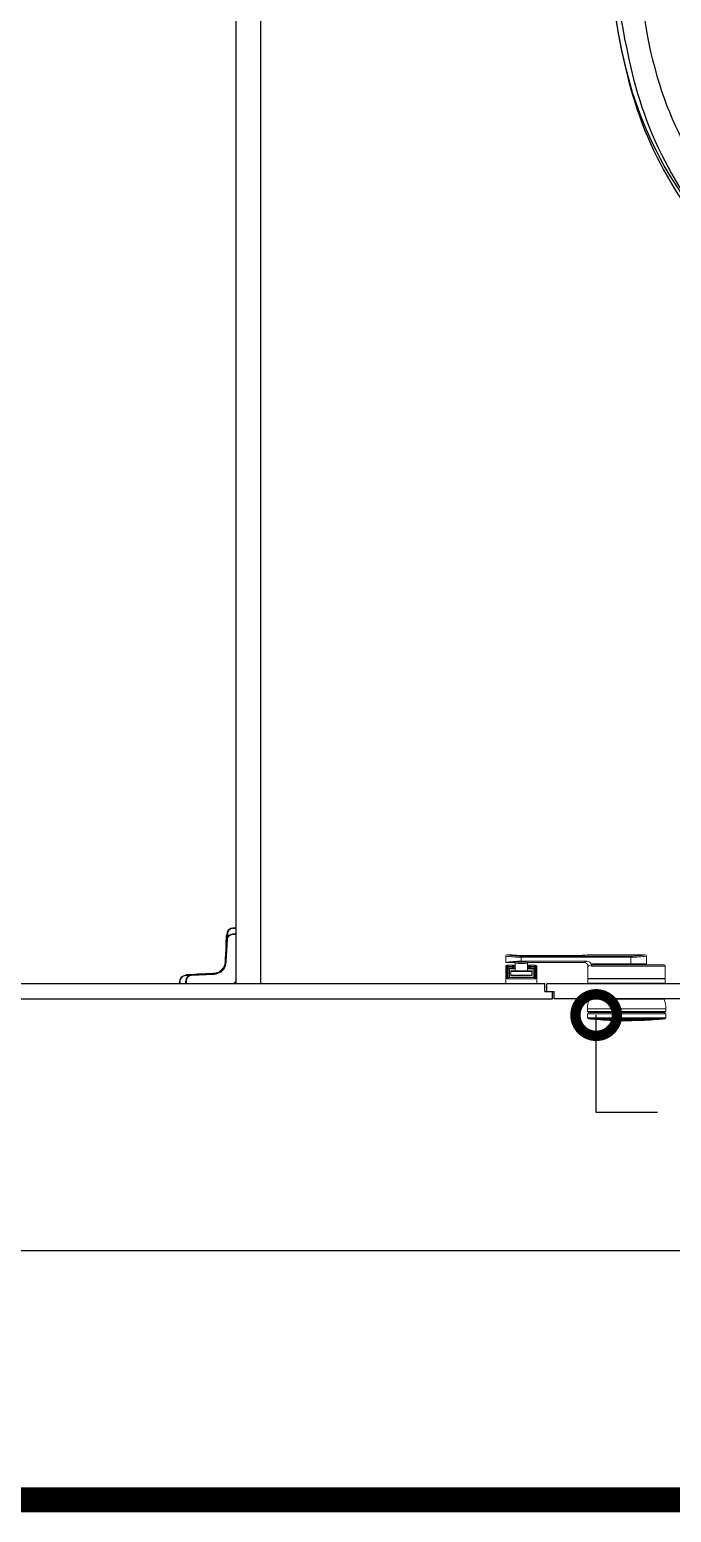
# Model space of a CAD drawing. Extents: x -256 to 8104, y -176 to 5714.
# Drawn here: x 3633 to 3890, y 2764 to 3359 of the extents above; entities that cross this region are included whole.
import ezdxf

# ---------------------------------------------------------------- set-up
doc = ezdxf.new("R2010")
doc.units = 0
doc.header["$LTSCALE"] = 30
doc.layers.get('0').update_dxf_attribs({"linetype": 'CONTINUOUS'})
for name, color, linetype in [('0_toilet', 6, 'CONTINUOUS'), ('HAT', 8, 'CONTINUOUS'), ('경첩', 4, 'CONTINUOUS'), ('부자재', 4, 'CONTINUOUS'), ('잠금쇠(회전형)', 4, 'CONTINUOUS'), ('치수', 1, 'CONTINUOUS'), ('해치', 8, 'CONTINUOUS')]:
    doc.layers.add(name, color=color, linetype=linetype)

# ---------------------------------------------------------------- blocks, each defined once
blk = doc.blocks.new('_DOTSMALL')
at = {"color": 0, "linetype": 'ByBlock', "const_width": 0.5}
blk.add_lwpolyline([(-0.0625, 0, 1), (0.0625, 0, 1)], format="xyb", close=True, dxfattribs=at)
blk = doc.blocks.new('A$C63EC304E')
at = {"layer": '치수', "color": 1, "xscale": 2.5, "yscale": 2.5, "zscale": 2.5, "rotation": 234.3098741996962}
blk.add_blockref('_DOTSMALL', (0.3122711487351353, 0.3122689042671141), dxfattribs=at)
blk = doc.blocks.new('A$C2BC9653E')
at = {"layer": '치수', "xscale": 0.3333333333333333, "yscale": 0.3333333333333333, "zscale": 0.3333333333333333}
blk.add_blockref('A$C63EC304E', (7.59378804105e-05, 7.69076509641e-05), dxfattribs=at)
blk = doc.blocks.new('A$C7FC71301')
at = {"layer": '치수', "rotation": 180}
blk.add_blockref('A$C2BC9653E', (0.2083304700627195, 0.2083319399498578), dxfattribs=at)
blk = doc.blocks.new('A$C4A20372B')
at = {"layer": '치수'}
blk.add_blockref('A$C7FC71301', (0, 0), dxfattribs=at)
blk = doc.blocks.new('A$C566469F5')
at = {"layer": '치수'}
blk.add_blockref('A$C4A20372B', (1.4837169147e-06, -7.523958629e-07), dxfattribs=at)
blk = doc.blocks.new('A$C7E317CD4')
at = {"layer": '해치', "xscale": 2, "yscale": 2, "zscale": 2}
blk.add_blockref('A$C566469F5', (-7.38963099138e-05, -7.19324398233e-05), dxfattribs=at)
blk = doc.blocks.new('A$C601D7F27')
at = {"layer": '치수'}
blk.add_blockref('A$C7E317CD4', (7.25629724911e-05, 7.2882110544e-05), dxfattribs=at)
blk = doc.blocks.new('A$C38802C08')
at = {"layer": '치수'}
blk.add_blockref('A$C601D7F27', (2.970571586e-06, 3.044569894e-06), dxfattribs=at)
blk = doc.blocks.new('A$C10E41893')
at = {"layer": '부자재'}
for p, q in [((6.5, 0), (6.5, 195.9669753324124)), ((123.2621144377626, 195.9669753324124), (6.5, 195.9669753324124)), ((123.2621144377626, 192.4669753324706), (6.5, 192.4669753324706)), ((54.79902413813397, 0), (54.79902413813397, 177.4669753324706)), ((61.37327976617962, 0), (61.37327976617962, 177.4669753324706)), ((6.5, 0), (6.5, -195.9669753324124)), ((54.79902413813397, 0), (54.79902413813397, -177.4669753324124)), ((61.37327976617962, 0), (61.37327976617962, -177.4669753324124)), ((123.2621144377626, -192.4669753324124), (6.5, -192.4669753324124)), ((123.2621144377626, -195.9669753324124), (6.5, -195.9669753324124))]:
    blk.add_line(p, q, dxfattribs=at)
for points in [[(122.6904040486552, 195.9669753324124, -0.0125375500121103), (123.3422533059493, 195.9659047683817), (334.6025908761658, 190.320502096205, -0.0553953832027994), (444.6700217248872, 175.1020408163313, -0.1542758597450049), (576.9039215520024, 93.26086956518702, -0.1795036793517894), (611.5, 0, -0.1795036793517895)], [(122.7724065799266, 192.4679360950249, -0.0125375500121151), (123.2487579598092, 192.4671537597897), (334.5090955304913, 186.8217510876711, -0.0553953832027992), (443.8106496236287, 171.7091836734908, -0.1542758597450061), (574.2506787171587, 90.97826086956775, -0.1795036793517883), (607.9999999995343, 0, -0.1795036793517883)], [(571.9985382948071, 51.4250000002794), (588.8365073762834, 51.4250000002794), (588.8365073762834, 59.58315966045484, 0.0211847426774149), (583.31606008159, 70.6513642766513, 0.1060844823236631), (528.4138222401962, 133.7050873585977, 0.0857327544056194), (452.637027929537, 172.3850066973828, 0.0753726839678622), (358.7215217207558, 186.6232221280225, 0.0753726839679117), (264.8060155119747, 172.3850066973828, 0.0857327544055721), (189.0292212013155, 133.7050873585977, 0.0073369806069493), (184.4017749521881, 130.1308013400994), (184.4017749521881, 121.972641679924), (204.6652385946363, 121.972641679924)], [(156.6999999992549, -71.99359962111339, 0.089162345265128), (200.2419665078633, -118.7396490848623, 0.0857327544056129), (270.3487078445032, -154.525315721985, 0.0753726839678676), (358.7215217207558, -167.9232221278362, 0.0753726839678696), (447.0943355970085, -154.525315721985, 0.085732754405618), (517.2010769336484, -118.7396490848623, 0.1060844823236804), (566.9505081996322, -61.6037838482298, 0.1269309916654768), (582.8454580614343, 4.656613e-10, 0.1269309916654696), (566.9505081996322, 61.60378384916112, 0.1060844823236745), (517.2010769336484, 118.7396490857936, 0.0857327544056102), (447.0943355970085, 154.5253157229163, 0.07537268396787), (358.7215217207558, 167.9232221287675, 0.0753726839678754), (270.3487078445032, 154.5253157229163, 0.0857327544056175), (200.2419665078633, 118.7396490857936, 0.0891623452651338), (156.6999999992549, 71.99359962204471)], [(588.8365073762834, -51.42499999934807, 0.090214025394067), (598.191153332591, 4.656613e-10, 0.0902140253940622), (588.8365073762834, 51.4250000002794, 0.106084482323663)], [(122.6904040486552, -195.9669753324124, 0.0125375500121103), (123.3422533059493, -195.9659047683817), (334.6025908761658, -190.3205020962632, 0.0553953832027994), (444.6700217248872, -175.1020408163313, 0.1542758597450049), (576.9039215520024, -93.26086956524523, 0.1795036793517894), (611.5, 0, 0.1795036793517895)], [(122.7724065799266, -192.4679360950249, 0.0125375500121151), (123.2487579598092, -192.4671537597897), (334.5090955304913, -186.8217510876129, 0.0553953832027992), (443.8106496236287, -171.7091836734908, 0.154275859745006), (574.2506787171587, -90.97826086956775, 0.1795036793517883), (607.9999999995343, 0, 0.1795036793517883)], [(571.9985382948071, -51.42499999934807), (588.8365073762834, -51.42499999934807), (588.8365073762834, -59.58315965952352, -0.0211847426774149), (583.31606008159, -70.6513642766513, -0.1060844823236631), (528.4138222401962, -133.7050873576663, -0.0857327544056194), (452.637027929537, -172.3850066964515, -0.0753726839678622), (358.7215217207558, -186.6232221280225, -0.0753726839679117), (264.8060155119747, -172.3850066964515, -0.0857327544055721), (189.0292212013155, -133.7050873576663, -0.0073369806069493), (184.4017749521881, -130.1308013391681), (184.4017749521881, -121.9726416789927), (204.6652385946363, -121.9726416789927)]]:
    blk.add_lwpolyline(points, format="xyb", dxfattribs=at)
blk.add_lwpolyline([(137.9999999995343, -60.77499999990687), (119.2999999998137, -60.77499999990687), (119.2999999998137, -79.47500000009313), (156.6999999992549, -79.47500000009313), (156.6999999992549, -60.77499999990687), (137.9999999995343, -60.77499999990687), (147.3499999996275, -60.77499999990687), (147.3499999996275, 60.77499999990687), (137.9999999995343, 60.77499999990687), (156.6999999992549, 60.77499999990687), (156.6999999992549, 79.47500000009313), (119.2999999998137, 79.47500000009313), (119.2999999998137, 60.77499999990687), (137.9999999995343, 60.77499999990687), (137.9999999995343, -60.77499999990687), (119.2999999998137, -60.77499999990687)], dxfattribs=at)
for centre, start, end in [((39.79902413813397, 177.4669753324706), 0, 90), ((46.37327976617962, 177.4669753324706), 0, 90), ((39.79902413813397, -177.4669753324124), 270, 0), ((46.37327976617962, -177.4669753324124), 270, 0)]:
    blk.add_arc(centre, 15, start, end, dxfattribs=at)
blk = doc.blocks.new('CRAYON_32', base_point=(118355.5648458949, -6689.852634188661))
at = {"color": 8}
blk.add_line((120839.7228101328, -3820.608669679898), (122802.3096692764, -3820.608669679898), dxfattribs=at)
at = {"color": 8, "const_width": 10}
blk.add_lwpolyline([(118403.0017349796, -3920.608669679898), (124187.547533439, -3920.608669679898)], dxfattribs=at)
at = {"layer": '0_toilet'}
for p, q in [((122070.7481493344, -2988.798252696541), (122070.7481493344, -3713.798252696541)), ((122080.8481493343, -3713.80825269655), (122080.8481493343, -2988.80825269655)), ((122194.7731993342, -3713.798252696541), (121965.7981493345, -3713.798252696541)), ((122194.7731993342, -3716.798252696541), (122194.7731993342, -3713.798252696541)), ((122474.3981493343, -3713.798252696541), (122195.5230993344, -3713.798252696541)), ((122195.5230993344, -3716.798252696541), (122195.5230993344, -3713.798252696541)), ((121965.7981493345, -3719.798252696308), (122197.7731993345, -3719.798252696308)), ((122194.7731993342, -3716.798252696541), (122198.5230993344, -3716.798252696541)), ((122197.7731993345, -3719.798252696308), (122197.7731993345, -3716.798252696541)), ((122198.5230993344, -3719.798252696308), (122198.5230993344, -3716.798252696541)), ((122474.3981493343, -3719.798252696308), (122198.5230993344, -3719.798252696308))]:
    blk.add_line(p, q, dxfattribs=at)
at = {"layer": '경첩', "color": 4, "linetype": 'Continuous', "lineweight": 15}
for p, q in [((122067.1426084474, -3696.037620542708), (122066.7197073141, -3705.010742041419)), ((122066.9587078657, -3694.629238433341), (122066.8314044517, -3697.330362609724)), ((122066.9587078657, -3694.629238433341), (122067.1977206287, -3694.868251196245)), ((122066.9694301239, -3705.022511419046), (122067.3923312574, -3696.049389920334)), ((122067.068770729, -3694.032194818972), (122067.229546715, -3694.192969686488)), ((122067.2604328673, -3693.537620542708), (122067.1426084474, -3696.037620542708)), ((122067.4419860509, -3694.995808861355), (122067.5101556773, -3693.549389920334)), ((122069.4900028598, -3693.798252696541), (122069.4900028598, -3694.048252696308)), ((122070.7481493344, -3693.798252696541), (122069.4900028598, -3693.798252696541)), ((122069.4900028598, -3694.048252696308), (122070.7481493344, -3694.048252696308)), ((122069.4981497866, -3693.798252827625), (122069.4981497866, -3693.698252997498)), ((122069.4981497866, -3693.698252997498), (122070.7481495258, -3693.698252997498)), ((122069.6078272797, -3691.548252696308), (122069.6078272797, -3691.298252696541)), ((122070.7481493344, -3691.298252696541), (122069.6078272797, -3691.298252696541)), ((122069.6078272797, -3691.548252696308), (122070.7481493344, -3691.548252696308)), ((122070.7481493344, -3691.548252696308), (122070.7481493344, -3691.298252696541)), ((122070.7481495258, -3693.698252997498), (122070.7481493344, -3691.548252696308)), ((122070.7481493344, -3694.048252696308), (122070.7481493344, -3693.798252696541)), ((122070.7481493344, -3694.048252696308), (122070.7481493344, -3712.298252696308)), ((122066.6003046711, -3702.233838363687), (122066.5804023076, -3702.65612237076)), ((122066.6003046711, -3702.233838363687), (122066.839317434, -3702.472852057914)), ((122066.7359266583, -3699.35620527635), (122066.6006669555, -3702.226149364511)), ((122066.6006669555, -3702.226149364511), (122066.8396797184, -3702.465162127415)), ((122066.7359266583, -3699.35620527635), (122066.9749398869, -3699.595218039254)), ((122066.7836657878, -3698.343283943037), (122066.7518397015, -3699.018565452794)), ((122066.7518397015, -3699.018565452794), (122066.9908524644, -3699.257578215698)), ((122066.7836657878, -3698.343283943037), (122067.0226785508, -3698.582296705941)), ((122066.7995783654, -3698.005644119481), (122067.0385915939, -3698.244656882385)), ((122066.8314044517, -3697.330362609724), (122067.0704172146, -3697.569375372628)), ((122065.4967480066, -3707.662967892035), (122065.6749965776, -3707.841216101448)), ((122065.6452477132, -3707.457914207733), (122065.8249446344, -3707.637611291508)), ((122065.9124782292, -3707.018037943306), (122066.0967418146, -3707.202300875584)), ((122066.0303949303, -3706.782401253839), (122066.2179036219, -3706.969909816186)), ((122066.1953881429, -3706.381709040978), (122066.3897400875, -3706.576060949961)), ((122066.552552503, -3706.067122033934), (122066.3466165927, -3705.86118612359)), ((122066.3504630208, -3705.856980501811), (122066.5565781449, -3706.063095926444)), ((122066.4217744446, -3705.486106645918), (122066.6384805147, -3705.702812857131)), ((122066.4500143532, -3705.264346189002), (122066.6741366651, -3705.488468966583)), ((122066.5004897085, -3704.351717121104), (122066.4699847032, -3704.998972340624)), ((122066.5051896278, -3704.251992031137), (122066.5004897085, -3704.351717121104)), ((122066.5004897085, -3704.351717121104), (122066.7395024714, -3704.590729884009)), ((122066.521102671, -3703.914351276259), (122066.5051896278, -3704.251992031137)), ((122066.5051896278, -3704.251992031137), (122066.7442023907, -3704.491004794041)), ((122066.5258025904, -3703.814626186291), (122066.521102671, -3703.914351276259)), ((122066.521102671, -3703.914351276259), (122066.7601154339, -3704.153364039163)), ((122066.5691505339, -3702.89486970673), (122066.5258025904, -3703.814626186291)), ((122066.5258025904, -3703.814626186291), (122066.7648153533, -3704.053638949196)), ((122066.5691505339, -3702.89486970673), (122066.8081632969, -3703.133882469634)), ((122066.5804023076, -3702.65612237076), (122066.8194155362, -3702.895135133664)), ((122048.4981493344, -3712.657930641805), (122048.2481493344, -3712.657930641805)), ((122048.2481493344, -3712.657930641805), (122048.2481493344, -3713.798252696541)), ((122048.2481493344, -3713.798252696541), (122048.4981493344, -3713.798252696541)), ((122048.4981493344, -3713.798252696541), (122048.4981493344, -3712.657930641805)), ((122048.4981493344, -3713.798252696541), (122050.6481492114, -3713.79825261342)), ((122052.9875171806, -3710.192711809321), (122050.4875171806, -3710.310536229188)), ((122050.4992865584, -3710.560259039418), (122051.9457050752, -3710.492089836995)), ((122050.6481492114, -3713.79825261342), (122050.6481492114, -3712.54825264136)), ((122050.6481492114, -3712.54825264136), (122050.7481490415, -3712.54825264136)), ((122050.7481493344, -3712.540106221937), (122050.9981493344, -3712.540106221937)), ((122050.7481493344, -3712.540106221937), (122050.7481493344, -3713.798252696541)), ((122050.7481493344, -3713.798252696541), (122050.9981493344, -3713.798252696541)), ((122050.9820916843, -3710.11887395675), (122051.0680676591, -3710.03289751629)), ((122050.9820916843, -3710.11887395675), (122051.1428668317, -3710.27964956979)), ((122050.9981493344, -3713.798252696541), (122050.9981493344, -3712.540106221937)), ((122069.2481493344, -3713.798252696541), (122050.9981493344, -3713.798252696541)), ((122054.2802588236, -3709.881507772158), (122051.0680676591, -3710.03289751629)), ((122061.9606386793, -3709.769810676013), (122052.9875171806, -3710.192711809321)), ((122052.9992865584, -3710.44243461955), (122061.9724080571, -3710.019533486009)), ((122054.2802588236, -3709.881507772158), (122054.5192720522, -3710.120520535062)), ((122054.9555398677, -3709.849681685815), (122055.1945526306, -3710.088694914381)), ((122055.2931801569, -3709.833769108305), (122055.5321931527, -3710.07278187121)), ((122058.6695851446, -3709.674639607916), (122055.9684614338, -3709.801943021963)), ((122055.9684614338, -3709.801943021963), (122056.2074741967, -3710.040955784867)), ((122058.6695851446, -3709.674639607916), (122058.9085979946, -3709.913652836482)), ((122059.3448660648, -3709.642813987235), (122059.5838789516, -3709.881826750139)), ((122059.6825065361, -3709.626900944064), (122059.9215194154, -3709.865913706968)), ((122061.7083493773, -3709.53142361636), (122060.357787522, -3709.595075323383)), ((122060.357787522, -3709.595075323383), (122060.5968004013, -3709.834088086287)), ((122061.9488693012, -3709.520087866482), (122061.7083493773, -3709.53142361636)), ((122061.7083493773, -3709.53142361636), (122061.9473621402, -3709.770436379264)), ((122062.9546415822, -3709.363502154962), (122063.1570921898, -3709.565952866475)), ((122063.4854325247, -3709.187186303685), (122063.6769534242, -3709.378707203219)), ((122063.7322978915, -3709.080498292248), (122063.9198064957, -3709.268006942372)), ((122064.1929503595, -3708.834043979083), (122064.3746346388, -3709.015727955053)), ((122064.4078108458, -3708.695351074819), (122064.5875079711, -3708.875047954867))]:
    blk.add_line(p, q, dxfattribs=at)
at = {"layer": '경첩', "color": 4, "linetype": 'Continuous', "lineweight": 15, "flags": 128}
for points in [[(122066.9827941958, -3694.118171445231), (122066.9778116201, -3694.223893321256), (122066.9719522041, -3694.348213709096), (122066.9654855658, -3694.485427326659), (122066.9587078657, -3694.629238433341)], [(122066.9827941958, -3694.118171445231), (122067.002284449, -3694.098680726389), (122067.0194999468, -3694.08146615992), (122067.0343042505, -3694.066661856274), (122067.0465800133, -3694.054385162095), (122067.0562303778, -3694.044734797577), (122067.0631789756, -3694.037787131171), (122067.0673699271, -3694.033596179585), (122067.0687706363, -3694.032195470433)], [(122067.142608684, -3696.037619820933), (122067.1474068579, -3696.037847063641), (122067.161617909, -3696.038515753249), (122067.1846942198, -3696.039603538017), (122067.2157501024, -3696.041067577104), (122067.2535925325, -3696.042851991157), (122067.2967667845, -3696.04488599966), (122067.34361231, -3696.047093234162), (122067.3923316565, -3696.049389875631)], [(122067.5101560694, -3693.549390397171), (122067.4614367228, -3693.547093755702), (122067.4145911973, -3693.5448865212), (122067.3714169454, -3693.542850650052), (122067.3335754466, -3693.541068098644), (122067.3025186327, -3693.539604059557), (122067.2794423219, -3693.53851627479), (122067.2652312708, -3693.537847585181), (122067.2604330969, -3693.537620342473)], [(122066.6006669555, -3702.226149364511), (122066.6006269087, -3702.227004318635), (122066.6003046711, -3702.233838363687)], [(122066.8314044517, -3697.330362609724), (122066.8251953241, -3697.462103775839), (122066.8192250807, -3697.588780409793), (122066.813722827, -3697.705529145102), (122066.808899973, -3697.807857281665), (122066.8049423177, -3697.891838363508), (122066.802001201, -3697.954240701298), (122066.8001902443, -3697.992667070727), (122066.7995783654, -3698.005644119481)], [(122066.3504629549, -3705.856980270843), (122066.3502515447, -3705.857884585063), (122066.3503535245, -3705.85744965742)], [(122066.4500143532, -3705.264346189002), (122066.4302852158, -3705.427391900818), (122066.4217743244, -3705.486106201212)], [(122066.5804023076, -3702.65612237076), (122066.5768819083, -3702.730822823147), (122066.57312635, -3702.810503057341), (122066.5691505339, -3702.89486970673)], [(122066.71970721, -3705.010742395322), (122066.7245058496, -3705.010967775385), (122066.7387164351, -3705.011638327638), (122066.7617932115, -3705.012725181083), (122066.7928495598, -3705.01418922017), (122066.8306915243, -3705.015972702901), (122066.8738653105, -3705.018007642726), (122066.9207117673, -3705.020214877228), (122066.9694301825, -3705.022511518697)], [(122050.4992866111, -3710.560258924166), (122050.4969909009, -3710.511540508966), (122050.4947827351, -3710.46469405214), (122050.4927477953, -3710.421520265887), (122050.4909643125, -3710.383678301374), (122050.4895002734, -3710.35262195314), (122050.48841342, -3710.329545176725), (122050.4877428677, -3710.31533459122), (122050.4875174877, -3710.310536417315)], [(122052.9875169661, -3710.192712004433), (122052.9877432775, -3710.197510178338), (122052.9884128985, -3710.211720763842), (122052.9895006832, -3710.234797540257), (122052.9909642566, -3710.265853888492), (122052.9927477394, -3710.303695853005), (122052.9947826792, -3710.346869639258), (122052.9969903794, -3710.393716096083), (122052.9992865552, -3710.442434511284)], [(122054.9555398677, -3709.849681685815), (122054.9425646816, -3709.850293564747), (122054.9041373808, -3709.852104521493), (122054.8417345774, -3709.855045638184), (122054.7577548925, -3709.859003293465), (122054.6554248933, -3709.863826147417), (122054.5386780207, -3709.869328401188), (122054.4119995241, -3709.875298644553), (122054.2802588236, -3709.881507772158)], [(122055.9684614338, -3709.801943021963), (122055.8512000055, -3709.807469490121), (122055.7375015844, -3709.812828320215), (122055.6308209118, -3709.817856065134), (122055.5343989902, -3709.822400453637), (122055.451166226, -3709.826323184321), (122055.3836509273, -3709.829505047898), (122055.3339050305, -3709.831849652479), (122055.3034396064, -3709.833285286228), (122055.2931801569, -3709.833769108305)], [(122059.3448660648, -3709.642813987235), (122059.3318907297, -3709.643425400506), (122059.2934633635, -3709.645236357252), (122059.2310607056, -3709.648177473943), (122059.1470808496, -3709.652135594885), (122059.0447511123, -3709.656958448837), (122058.928003963, -3709.662460702608), (122058.8013259032, -3709.668430945973), (122058.6695851446, -3709.674639607916)], [(122060.357787522, -3709.595075323383), (122060.2260467051, -3709.601283985327), (122060.0993686742, -3709.607254228691), (122059.9826215105, -3709.612756482462), (122059.8802917441, -3709.617579336415), (122059.7963118846, -3709.621537457357), (122059.7339092264, -3709.624478574048), (122059.6954818675, -3709.626289530794), (122059.6825065361, -3709.626900944064)], [(122061.9606386092, -3709.769810530494), (122061.9608649206, -3709.774609170059), (122061.9615345415, -3709.788819755564), (122061.9626220935, -3709.811896531979), (122061.9640858997, -3709.842952880214), (122061.9658693824, -3709.880794844727), (122061.9679040894, -3709.92396863098), (122061.9701120224, -3709.970815087805), (122061.9724079654, -3710.019533503006)]]:
    blk.add_lwpolyline(points, dxfattribs=at)
at = {"layer": '경첩', "color": 4, "linetype": 'Continuous', "lineweight": 15}
for centre, radius, start, end in [((122069.4900028598, -3696.148252696401), 2.350000000000009, 90, 177.3016598913354), ((122069.6078272797, -3693.648252696401), 2.350000000000009, 90, 177.3016598913354), ((122069.4900028598, -3696.148252696401), 2.100000000000009, 90, 177.3016598913734), ((122069.6078272797, -3693.648252696401), 2.100000000000009, 90, 177.3016598913734), ((122061.7252511177, -3704.775354480042), 5.000000000000005, 272.6983401086327, 357.3016598913521), ((122061.7252511177, -3704.775354480042), 5.250000000000003, 272.6983401085531, 357.3016598913659), ((122061.7252511177, -3704.775354480042), 4.750000000000067, 304.3848921503991, 322.5608431768225), ((122061.7239990509, -3704.774435870719), 4.751552289357422, 322.5612299669144, 325.6144910977911), ((122061.7252511177, -3704.775354480042), 4.750000000000005, 325.6151078500557, 331.8264488914878), ((122061.7252511177, -3704.775354480042), 4.750000000000007, 335.0051900891578, 340.2339770533575), ((122061.7252511177, -3704.775354480042), 4.750000000000002, 340.2339770533575, 346.7568638573546), ((122061.7252511177, -3704.775354480042), 4.750000000000005, 346.8376691045136, 351.3943969407321), ((122061.7252511177, -3704.775354480042), 4.750000000000018, 354.0911786150614, 357.3016598913479), ((122050.5981493343, -3712.657930641805), 2.350000000000001, 92.69834010881014, 180), ((122050.5981493343, -3712.657930641805), 2.099999999999994, 92.69834010903023, 180), ((122053.0981493343, -3712.540106221937), 2.350000000000009, 92.69834010881014, 180), ((122053.0981493343, -3712.540106221937), 2.100000000000009, 92.69834010903023, 180), ((122061.7252511177, -3704.775354480042), 4.75, 272.6983401083692, 285.0000000009831), ((122061.7253292063, -3704.77558810068), 4.749753929807115, 284.9998193987359, 291.750606173351), ((122061.7252511177, -3704.775354480042), 4.750000000000005, 294.9948099108916, 301.2997665131475), ((122061.7265595735, -3704.77740162322), 4.747571183647819, 301.2991077858229, 304.3858141570886), ((122069.2481493344, -3712.298252696308), 1.5, 270, 0)]:
    blk.add_arc(centre, radius, start, end, dxfattribs=at)
at = {"layer": '잠금쇠(회전형)', "linetype": 'Continuous', "lineweight": 15}
for p, q in [((122181.367983757, -3702.198252696215), (122179.5230993344, -3702.198252696215)), ((122235.0230993346, -3702.198252696215), (122211.678214912, -3702.198252696215)), ((122179.0230993344, -3702.698252696215), (122179.0230993344, -3705.198252696215)), ((122179.0230993344, -3705.198252696215), (122182.2901348925, -3705.198542991091)), ((122179.0230993344, -3706.798252696541), (122179.0230993344, -3713.798252696541)), ((122179.4242853783, -3706.798252696541), (122179.0230993344, -3706.798252696541)), ((122179.4242853783, -3711.798252696541), (122179.4242853783, -3706.798252696541)), ((122179.4242853783, -3706.798252696541), (122179.8921904945, -3706.798252696541)), ((122179.5230993344, -3706.298252696541), (122179.8921904945, -3706.298252696541)), ((122179.8921904945, -3706.798252696541), (122179.8921904945, -3706.298252696541)), ((122179.8921904945, -3706.298252696541), (122181.7730993344, -3706.298252696541)), ((122179.8921904945, -3706.798252696541), (122179.8921904945, -3711.337716225206)), ((122181.7730993344, -3706.798252696541), (122179.8921904945, -3706.798252696541)), ((122180.0230993346, -3707.298252696308), (122181.7730993344, -3707.298252696308)), ((122180.0230993346, -3711.304134513854), (122180.0230993346, -3707.298252696308)), ((122180.5230993344, -3707.798252696308), (122180.0230993346, -3707.298252696308)), ((122180.5230993344, -3707.798252696308), (122180.5230993344, -3711.298252696541)), ((122181.7730993344, -3707.798252696308), (122180.5230993344, -3707.798252696308)), ((122181.7730993344, -3706.798252696541), (122181.7730993344, -3706.298252696541)), ((122181.7730993344, -3706.298252696541), (122182.7730993344, -3706.298252696541)), ((122181.7730993344, -3707.298252696308), (122181.7730993344, -3706.798252696541)), ((122182.2730993346, -3706.798252696541), (122181.7730993344, -3706.798252696541)), ((122181.7730993344, -3707.298252696308), (122181.7730993344, -3707.798252696308)), ((122181.7730993344, -3707.298252696308), (122182.2730993346, -3707.298252696308)), ((122182.7730993344, -3707.798252696308), (122181.7730993344, -3707.798252696308)), ((122182.2730993346, -3706.798252696541), (122182.2730993346, -3707.298252696308)), ((122182.7730993344, -3706.798252696541), (122182.2730993346, -3706.798252696541)), ((122182.2730993346, -3707.298252696308), (122182.7730993344, -3707.298252696308)), ((122182.2905790167, -3705.196955855607), (122182.2906037615, -3705.196954025558)), ((122182.7730993344, -3705.69693936235), (122182.7730993344, -3708.548252696308)), ((122207.7730993344, -3702.392055604511), (122185.2730993344, -3702.392055604511)), ((122185.2730993344, -3702.392055604511), (122185.2730993344, -3702.39329594271)), ((122207.7730993344, -3702.39329594271), (122185.2730993344, -3702.39329594271)), ((122185.2730993344, -3702.632059078567), (122229.2730993344, -3702.632059078567)), ((122185.2730993344, -3703.126541667987), (122185.2730993344, -3702.632059078567)), ((122185.2730993344, -3703.126541667987), (122185.2730993344, -3704.698252696215)), ((122229.2730993344, -3703.126541667987), (122185.2730993344, -3703.126541667987)), ((122211.7287681431, -3704.698252696215), (122185.2730993344, -3704.698252696215)), ((122187.7730993344, -3708.548252696308), (122187.773099391, -3705.698013096486)), ((122187.7730993344, -3706.298252696541), (122188.7730993346, -3706.298252696541)), ((122188.2730993344, -3706.798252696541), (122187.7730993344, -3706.798252696541)), ((122187.7730993344, -3707.298252696308), (122188.2730993344, -3707.298252696308)), ((122188.7730993346, -3707.798252696308), (122187.7730993344, -3707.798252696308)), ((122188.7730993346, -3706.798252696541), (122188.2730993344, -3706.798252696541)), ((122188.2730993344, -3707.298252696308), (122188.2730993344, -3706.798252696541)), ((122188.2730993344, -3707.298252696308), (122188.7730993346, -3707.298252696308)), ((122188.2733718557, -3705.198252770721), (122195.535323956, -3705.198252696215)), ((122188.7730993346, -3706.298252696541), (122188.7730993346, -3706.798252696541)), ((122188.7730993346, -3706.298252696541), (122190.654008174, -3706.298252696541)), ((122190.654008174, -3706.798252696541), (122188.7730993346, -3706.798252696541)), ((122188.7730993346, -3706.798252696541), (122188.7730993346, -3707.298252696308)), ((122188.7730993346, -3707.298252696308), (122190.5230993344, -3707.298252696308)), ((122188.7730993346, -3707.298252696308), (122188.7730993346, -3707.798252696308)), ((122190.0230993346, -3707.798252696308), (122188.7730993346, -3707.798252696308)), ((122190.5230993344, -3707.298252696308), (122190.0230993346, -3707.798252696308)), ((122190.0230993346, -3711.298252696541), (122190.0230993346, -3707.798252696308)), ((122190.5230993344, -3707.298252696308), (122190.5230993344, -3711.304134513854)), ((122190.654008174, -3706.298252696541), (122190.654008174, -3706.798252696541)), ((122190.654008174, -3706.298252696541), (122191.0230993346, -3706.298252696541)), ((122190.654008174, -3711.337716225206), (122190.654008174, -3706.798252696541)), ((122190.654008174, -3706.798252696541), (122191.1219132908, -3706.798252696541)), ((122191.1219132908, -3706.798252696541), (122191.1219132908, -3711.798252696541)), ((122191.5230993344, -3706.798252696541), (122191.1219132908, -3706.798252696541)), ((122191.5230993344, -3713.798252696541), (122191.5230993344, -3706.798252696541)), ((122197.5230993346, -3705.198252696215), (122210.4574725632, -3705.198252696215)), ((122207.7730993344, -3702.392055604511), (122207.7730993344, -3702.39329594271)), ((122210.4574725632, -3705.19228769899), (122210.4583584615, -3705.19194707195)), ((122212.0230993344, -3706.772948379299), (122212.0230993344, -3711.698252696448)), ((122213.3483928309, -3706.190125132349), (122213.3266781037, -3706.003700797117)), ((122243.0230993344, -3706.698252696448), (122213.4699622604, -3706.698252696448)), ((122214.1276710098, -3706.198252696448), (122214.1276710098, -3705.698252696681)), ((122214.1276710098, -3705.698252696681), (122229.2730993344, -3705.698252696681)), ((122214.1276710098, -3706.198252696448), (122242.5230993346, -3706.198252696448)), ((122229.2730993344, -3702.632059078567), (122229.2730993344, -3703.126541667987)), ((122229.2730993344, -3705.698252696681), (122229.2730993344, -3703.126541667987)), ((122229.2730993344, -3706.198252696448), (122229.2730993344, -3705.698252696681)), ((122229.2730993344, -3705.698252696681), (122235.5230993344, -3705.698252696681)), ((122235.5230993344, -3705.698252696681), (122235.5230993344, -3702.698252696215)), ((122243.0230993344, -3711.698252696448), (122243.0230993344, -3706.698252696448)), ((122179.0230993344, -3713.798252696541), (122191.5230993344, -3713.798252696541)), ((122191.1219132908, -3711.798252696541), (122179.4242853783, -3711.798252696541)), ((122179.8921904945, -3711.337716225206), (122180.0230993346, -3711.304134513854)), ((122180.0230993346, -3711.304134513854), (122180.104810744, -3711.298252696541)), ((122180.104810744, -3711.298252696541), (122190.441387925, -3711.298252696541)), ((122181.0230993346, -3708.798252696541), (122181.0230993346, -3710.298252696308)), ((122188.1698247427, -3708.798252696541), (122181.0230993346, -3708.798252696541)), ((122181.0230993346, -3710.298252696308), (122188.1698247427, -3710.298252696308)), ((122181.2730993346, -3708.548252696308), (122187.9994291304, -3708.548252696308)), ((122187.9994291304, -3710.548252696541), (122181.2730993346, -3710.548252696541)), ((122187.9994291304, -3708.548252696308), (122189.2730993344, -3708.548252696308)), ((122189.2730993344, -3710.548252696541), (122187.9994291304, -3710.548252696541)), ((122189.5230993344, -3708.798252696541), (122188.1698247427, -3708.798252696541)), ((122188.1698247427, -3710.298252696308), (122189.5230993344, -3710.298252696308)), ((122189.5230993344, -3710.298252696308), (122189.5230993344, -3708.798252696541)), ((122190.441387925, -3711.298252696541), (122190.5230993344, -3711.304134513854)), ((122190.5230993344, -3711.304134513854), (122190.654008174, -3711.337716225206)), ((122243.0230993344, -3711.698252696448), (122212.0230993344, -3711.698252696448)), ((122212.0230993344, -3711.798252696541), (122212.0230993344, -3713.548252696308)), ((122212.0230993344, -3711.798252696541), (122243.0230993344, -3711.798252696541)), ((122212.0230993344, -3713.548252696308), (122243.0230993344, -3713.548252696308)), ((122242.7730993344, -3713.798252696541), (122212.2730993346, -3713.798252696541)), ((122219.7730993346, -3711.698252696448), (122219.7730993346, -3711.798252696541)), ((122235.2730993344, -3711.798252696541), (122235.2730993344, -3711.698252696448)), ((122239.9166352648, -3711.798252696541), (122239.9166352648, -3711.698252696448)), ((122242.0037013541, -3711.798252696541), (122242.0037013541, -3711.698252696448)), ((122242.0230993344, -3711.798252696541), (122242.0230993344, -3711.698252696448)), ((122243.0230993344, -3713.548252696308), (122243.0230993344, -3711.798252696541)), ((122242.5602670926, -3719.89523050808), (122212.4859315762, -3719.89523050808)), ((122212.6262478176, -3719.798252696308), (122227.5230993346, -3719.798252696308)), ((122227.5230993346, -3719.798252696308), (122242.4199508517, -3719.798252696308)), ((122211.7730993344, -3723.798252696541), (122211.7730993344, -3724.798252696308)), ((122243.2730993344, -3723.798252696541), (122211.7730993344, -3723.798252696541)), ((122243.2730993344, -3724.798252696308), (122211.7730993344, -3724.798252696308)), ((122211.7730993344, -3725.798252696774), (122211.7730993344, -3727.34426306877)), ((122243.2730993344, -3725.798252696075), (122211.7730993344, -3725.798252696774)), ((122242.7730993344, -3725.298252696308), (122212.2730993346, -3725.298252696308)), ((122242.7730993344, -3725.298252696308), (122212.2730993346, -3725.298252696308)), ((122243.2730993344, -3724.798252696308), (122243.2730993344, -3723.798252696541)), ((122243.2730993344, -3727.34426306877), (122243.2730993344, -3725.798252696075)), ((122211.7730993344, -3727.34426306877), (122227.5230993346, -3727.34426306877)), ((122227.5230993346, -3727.84200976174), (122212.2256838358, -3727.84200976174)), ((122215.3886964591, -3728.111941871836), (122227.5230993346, -3728.111941871836)), ((122215.3980993346, -3728.112296029364), (122239.6480993344, -3728.112296029364)), ((122239.3572609135, -3728.133990290013), (122215.6889377555, -3728.133990290013)), ((122221.8560096602, -3728.296463736004), (122221.9365933993, -3728.2954333703)), ((122221.9365933993, -3728.2954333703), (122233.1096052699, -3728.2954333703)), ((122224.8198979098, -3728.384892760913), (122224.8198979098, -3728.2954333703)), ((122225.3464142237, -3728.553580207887), (122229.6997844451, -3728.553580207887)), ((122225.3480993346, -3728.553591566995), (122229.6980993347, -3728.553591566995)), ((122225.7123732189, -3728.2954333703), (122225.7123732189, -3728.402524046038)), ((122225.7123732189, -3728.402524046038), (122229.3338254499, -3728.402524046038)), ((122229.2748240348, -3728.527492491199), (122225.7713746344, -3728.527492491199)), ((122227.5230993346, -3727.34426306877), (122243.2730993344, -3727.34426306877)), ((122242.8205148333, -3727.84200976174), (122227.5230993346, -3727.84200976174)), ((122227.5230993346, -3728.111941871836), (122239.65750221, -3728.111941871836)), ((122229.3338254499, -3728.402524046038), (122229.3338254499, -3728.2954333703)), ((122230.226300759, -3728.2954333703), (122230.226300759, -3728.384892760913)), ((122233.1096052699, -3728.2954333703), (122233.2692521004, -3728.297691799604))]:
    blk.add_line(p, q, dxfattribs=at)
at = {"layer": '잠금쇠(회전형)', "linetype": 'Continuous', "lineweight": 15, "flags": 128}
for points in [[(122185.2730993344, -3702.39329594271), (122184.6225931826, -3702.38790626954), (122183.9720870305, -3702.371740783934), (122183.3759894538, -3702.347474685308), (122182.8177730722, -3702.316565842272), (122182.3441481562, -3702.284144034746), (122181.9419420925, -3702.252152758554), (122181.6462838854, -3702.226029402015), (122181.4469060022, -3702.207167861887), (122181.3611372881, -3702.198745736756), (122181.367983757, -3702.199423435746)], [(122221.8388028256, -3728.348432802965), (122221.6567018649, -3728.331436460509), (122221.5849762419, -3728.317099393249), (122221.6115497914, -3728.305535390178), (122221.7332948974, -3728.298032801036), (122221.8560096602, -3728.296463736004)], [(122225.7713746344, -3728.527492491199), (122225.7597940315, -3728.524619076305), (122225.7486965018, -3728.517186479081), (122225.738496442, -3728.505472243202), (122225.7295747341, -3728.489913791788), (122225.7222645264, -3728.471092097831), (122225.716838791, -3728.44970998624), (122225.713500132, -3728.426565892665), (122225.7123732189, -3728.402524046038)], [(122229.2748240348, -3728.527492491199), (122229.2864046376, -3728.524619076305), (122229.297502167, -3728.517186479081), (122229.307702227, -3728.505472243202), (122229.3166239347, -3728.489913791788), (122229.3239341427, -3728.471092097831), (122229.3293598778, -3728.44970998624), (122229.3326985368, -3728.426565892665), (122229.3338254499, -3728.402524046038)], [(122233.2692521004, -3728.297691799604), (122233.3274402755, -3728.298514953718), (122233.441190625, -3728.306445722372), (122233.4586077656, -3728.318359653136), (122233.377610258, -3728.332904548987), (122233.2073958432, -3728.348432802965)]]:
    blk.add_lwpolyline(points, dxfattribs=at)
at = {"layer": '잠금쇠(회전형)', "linetype": 'Continuous', "lineweight": 15}
for centre, radius, start, end in [((122179.5230993344, -3702.698252696215), 0.5, 90, 180), ((122185.3130097929, -3663.778713857426), 38.85336571948214, 261.4298885872046, 269.9411453484583), ((122207.763388189, -3662.770967029172), 39.62233010393348, 270.0140427790195, 275.6702775204221), ((122229.2381700172, -3663.844737694968), 38.78733711098469, 270.0515968084129, 278.5773692550525), ((122235.0230993346, -3702.698252696215), 0.5, 0, 90), ((122185.3123255933, -3656.736998292289), 46.38955996075477, 262.2081771272764, 269.9515516114855), ((122185.3221288295, -3744.623621385216), 39.92539879368429, 90.07036082122939, 99.07748169604992), ((122179.5230993344, -3706.798252696541), 0.5, 90, 180), ((122179.9087883052, -3706.782720295383), 0.4847518352896801, 91.96218011151876, 181.836183607168), ((122181.7730993344, -3706.798252696541), 0.5, 0, 90), ((122181.7730993344, -3707.298252696308), 0.5, 270, 0), ((122182.2730993346, -3705.698252696681), 0.5000000000043898, 0.4363944802519995, 88.04749097964799), ((122185.2731146113, -3745.445427759222), 40.35882814036744, 85.73711241582481, 94.23801222330043), ((122185.273114993, -3733.285273688051), 27.7000658645762, 84.82189953422174, 95.14791312308238), ((122188.2730993335, -3705.698252695982), 0.5000000004524439, 89.96877127302916, 179.9724000232775), ((122188.7730993346, -3706.798252696541), 0.5, 90, 180), ((122188.7730993346, -3707.298252696308), 0.5, 180, 270), ((122190.6374103636, -3706.782720295383), 0.4847518352896355, 358.163816392832, 88.03781988848125), ((122191.0230993346, -3706.798252696541), 0.5, 0, 90), ((122196.5231249751, -3744.501558342387), 39.31602451186889, 88.54256654374365, 91.43968741084524), ((122210.4569729464, -3706.762001432149), 1.561521122073126, 359.5949730873916, 89.95030884582543), ((122203.0205634636, -3684.171079219456), 22.29792994178201, 289.4852617742897, 292.9880233380097), ((122211.8066396834, -3706.233605792883), 1.537326610300962, 8.600766407862737, 92.90349543379466), ((122233.9619395579, -3754.427992932868), 52.45769913575388, 113.1385310325544, 114.7083735660832), ((122214.1171742223, -3706.873693746418), 1.175487917860998, 89.48835746197722, 132.2590258118789), ((122215.0367196025, -3706.054799765951), 1.69374149219304, 184.5826623635963, 202.3275082194612), ((122214.0522527494, -3706.781626996022), 0.5882291113188676, 82.63369462327194, 171.8515823142446), ((122229.2384112114, -3656.803223087589), 46.32333156832775, 270.0429045860058, 277.7973666748977), ((122236.0230993346, -3705.698252696681), 0.5, 180, 270), ((122242.5230993346, -3706.698252696448), 0.5, 0, 90), ((122180.1823375667, -3712.100469755611), 0.816074917546285, 110.8265280112169, 158.2640266982527), ((122181.2730993346, -3708.798252696541), 0.25, 90, 180), ((122181.2730993346, -3710.298252696308), 0.25, 180, 270), ((122189.2730993344, -3708.798252696541), 0.25, 0, 90), ((122189.2730993344, -3710.298252696308), 0.25, 270, 0), ((122190.3638611026, -3712.100469755611), 0.8160749175456623, 21.73597330236294, 69.17347199094272), ((122212.2730993346, -3713.548252696308), 0.25, 180, 270), ((122242.7730993344, -3713.548252696308), 0.25, 270, 0), ((122222.8147660009, -3723.798252696541), 11.04166666666667, 159.2996073273468, 180), ((122212.6262478176, -3719.948252696448), 0.1499999999999773, 90, 159.2996073285875), ((122242.4199508517, -3719.948252696448), 0.1500000000000057, 20.70039267141248, 90), ((122232.2314326679, -3723.798252696541), 11.04166666666668, 0, 20.70039267267752), ((122211.7730993344, -3725.298252696308), 0.5, 0, 90), ((122211.7730993344, -3725.298252696308), 0.5, 270, 0), ((122243.2730993344, -3725.298252696308), 0.5, 90, 180), ((122243.2730993344, -3725.298252696308), 0.5, 180, 270), ((122212.2730993346, -3727.34426306877), 0.5, 180, 264.558407213975), ((122227.5230993346, -3567.256586029797), 161.3123964117793, 264.5584072156477, 265.6859643693052), ((122215.3980993346, -3727.987296029131), 0.125, 265.6859643659658, 270), ((122215.6980993342, -3728.009326480466), 0.1249999999999989, 235.4626105291691, 265.7968726731467), ((122227.5230993346, -3567.10370724173), 161.4645454545455, 265.7968726815074, 269.2275787358697), ((122221.8135982581, -3730.080536636195), 1.784802472595796, 88.63824040105307, 96.02732062194337), ((122227.795331906, -3647.643540461684), 80.924408471854, 265.7788643945222, 267.8287136482354), ((122227.8816222732, -3647.62091726381), 80.82198892754788, 266.5382562523641, 267.8289835360669), ((122224.7065321679, -3728.398027158479), 0.1141240719949475, 281.5317109450356, 6.608744220175888), ((122225.7706918614, -3697.790345776264), 30.73714672246932, 268.0585022855134, 270.0012727263593), ((122225.7118249051, -3705.833428255652), 22.56909579720936, 267.7350902868635, 270.0013919961926), ((122229.2803040351, -3698.073647593052), 30.45384539117482, 269.9896899411005, 271.9505350430086), ((122229.3384784755, -3706.041204019819), 22.36132051057624, 269.9880776845486, 272.2754400326486), ((122227.5230993346, -3567.10370724173), 161.4645454545455, 270.7724212641199, 274.2031273184926), ((122230.3396665009, -3728.398027158479), 0.1141240719949637, 173.3912557798241, 258.4682890400545), ((122227.1645763951, -3647.620917253333), 80.82198893794141, 272.1710164639221, 273.4617437476242), ((122227.2508667632, -3647.643540461684), 80.92440847166627, 272.171286351749, 274.221135605467), ((122233.2145271259, -3728.260527080527), 0.0881945080029255, 204.573092263417, 265.3620813103723), ((122233.2834264542, -3729.427341542576), 1.130045614508625, 83.08580747484818, 90.71908989082061), ((122239.3480993346, -3728.009326480466), 0.1249999999999968, 274.2031273134726, 304.5373894708309), ((122239.6480993344, -3727.987296029131), 0.125, 270, 274.3140356206534), ((122227.5230993346, -3567.256586029797), 161.3123964117794, 274.3140356306843, 275.4415927843419), ((122242.7730993344, -3727.34426306877), 0.5, 275.4415927826753, 0)]:
    blk.add_arc(centre, radius, start, end, dxfattribs=at)
at = {"layer": '치수'}
for p, q in [((122215.3231993347, -3765.30626351563), (122215.3231993347, -3726.298252696541)), ((122239.9669451182, -3765.30626351563), (122215.3231993347, -3765.30626351563))]:
    blk.add_line(p, q, dxfattribs=at)
at = {"layer": 'HAT', "xscale": 0.6000000000003638, "yscale": 0.6000000000003638, "zscale": 0.6000000000003638, "rotation": 270}
blk.add_blockref('A$C10E41893', (122333.3731493344, -3084.898252696538), dxfattribs=at)
at = {"layer": '해치', "xscale": -20, "yscale": 20, "zscale": 20, "rotation": 89.9999999999999}
blk.add_blockref('A$C38802C08', (122219.4898650255, -3722.13159463219), dxfattribs=at)

msp = doc.modelspace()

# ---------------------------------------------------------------- block references
msp.add_blockref('CRAYON_32', (0, 0))

doc.saveas('drawing.dxf')
